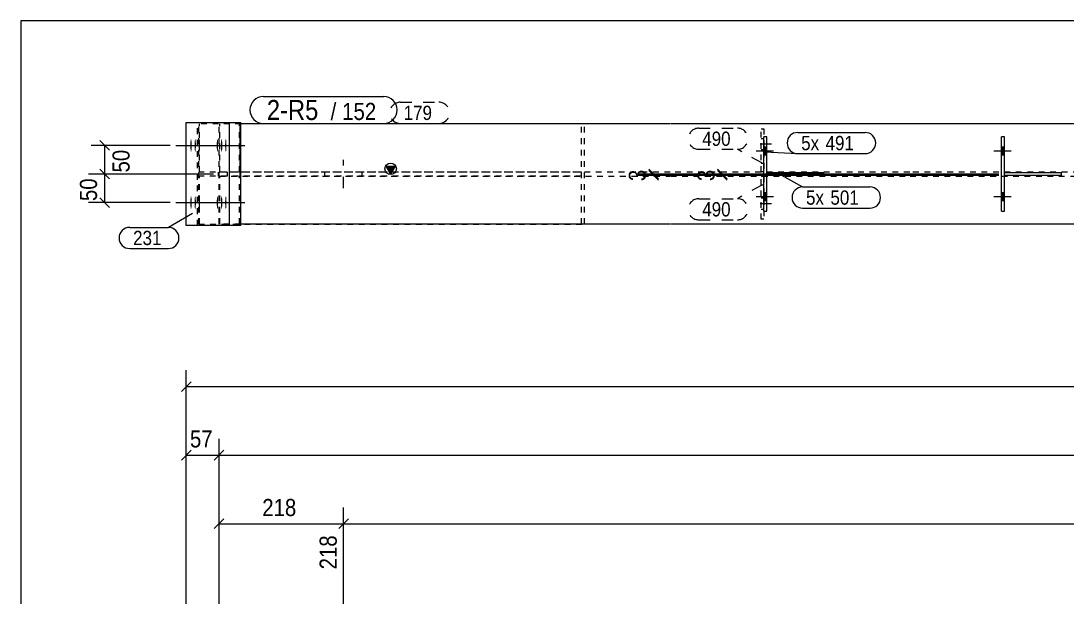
# Model space of a CAD drawing. Header units: millimetres. Extents: x 2 to 579, y 1 to 405.
# Drawn here: x 5 to 188, y 304.2 to 405 of the extents above; entities that cross this region are included whole.
import ezdxf

# ---------------------------------------------------------------- set-up
doc = ezdxf.new("R2010")
doc.units = ezdxf.units.MM
for name, pattern in [('XKITLINE00', [0]), ('XKITLINE01', [4, 1, -1, 1, -1]), ('XKITLINE02', [4, 2, -2])]:
    doc.linetypes.add(name, pattern=pattern)
for name, color, linetype, lineweight in [('Bolt', 3, 'Continuous', 0), ('Dimensions', 7, 'Continuous', 0), ('DrawingSheet', 5, 'Continuous', 0), ('Part', 2, 'Continuous', 0), ('PartMark', 7, 'Continuous', 0)]:
    doc.layers.add(name, color=color, linetype=linetype, lineweight=lineweight)
doc.styles.add('ARIAL', font='ARIAL.TTF')

# ---------------------------------------------------------------- blocks, each defined once
blk = doc.blocks.new('*A39')
at = {"layer": 'Bolt', "color": 3, "linetype": 'XKITLINE02', "lineweight": 0}
for p, q in [((61.43, 375.72), (61.43, 380.72)), ((58.18, 377.87), (58.18, 378.57)), ((64.68, 377.87), (64.68, 378.57))]:
    blk.add_line(p, q, dxfattribs=at)
blk = doc.blocks.new('*A44')
at = {"layer": 'Bolt', "color": 3, "linetype": 'XKITLINE02', "lineweight": 0}
for p, q in [((134.94, 384.4), (134.44, 384.4)), ((136.29, 383.42), (133.29, 383.42)), ((134.94, 382.44), (134.44, 382.44))]:
    blk.add_line(p, q, dxfattribs=at)
blk = doc.blocks.new('*A45')
at = {"layer": 'Bolt', "color": 3, "linetype": 'XKITLINE02', "lineweight": 0}
for p, q in [((134.94, 374), (134.44, 374)), ((136.29, 373.02), (133.29, 373.02)), ((134.94, 372.04), (134.44, 372.04))]:
    blk.add_line(p, q, dxfattribs=at)
blk = doc.blocks.new('*A47')
at = {"layer": 'Bolt'}
for points in [[(176.52, 382.92), (177.02, 382.92), (177.02, 381.52), (176.52, 381.52)], [(176.52, 382.92), (177.02, 382.92), (177.02, 381.52), (176.52, 381.52)], [(176.52, 374.92), (177.02, 374.92), (177.02, 373.52), (176.52, 373.52)], [(176.52, 374.92), (177.02, 374.92), (177.02, 373.52), (176.52, 373.52)]]:
    blk.add_hatch(color=3, dxfattribs=at).paths.add_polyline_path(points, flags=17)
at = {"layer": 'Bolt', "color": 3, "linetype": 'XKITLINE00', "lineweight": 0}
for p, q in [((177.02, 382.92), (176.52, 382.92)), ((177.02, 382.92), (176.52, 382.92)), ((178.18, 382.22), (175.18, 382.22)), ((178.18, 382.22), (175.18, 382.22)), ((177.02, 381.52), (176.52, 381.52)), ((177.02, 381.52), (176.52, 381.52)), ((178.18, 374.22), (175.18, 374.22)), ((178.18, 374.22), (175.18, 374.22)), ((177.02, 374.92), (176.52, 374.92)), ((177.02, 374.92), (176.52, 374.92)), ((177.02, 373.52), (176.52, 373.52)), ((177.02, 373.52), (176.52, 373.52))]:
    blk.add_line(p, q, dxfattribs=at)
blk = doc.blocks.new('*A50')
at = {"layer": 'Bolt'}
for points in [[(134.94, 382.92), (135.44, 382.92), (135.44, 381.52), (134.94, 381.52)], [(134.94, 382.92), (135.44, 382.92), (135.44, 381.52), (134.94, 381.52)], [(134.94, 374.92), (135.44, 374.92), (135.44, 373.52), (134.94, 373.52)], [(134.94, 374.92), (135.44, 374.92), (135.44, 373.52), (134.94, 373.52)]]:
    blk.add_hatch(color=3, dxfattribs=at).paths.add_polyline_path(points, flags=17)
at = {"layer": 'Bolt', "color": 3, "linetype": 'XKITLINE00', "lineweight": 0}
for p, q in [((135.44, 382.92), (134.94, 382.92)), ((135.44, 382.92), (134.94, 382.92)), ((136.6, 382.22), (133.6, 382.22)), ((136.6, 382.22), (133.6, 382.22)), ((135.44, 381.52), (134.94, 381.52)), ((135.44, 381.52), (134.94, 381.52)), ((136.6, 374.22), (133.6, 374.22)), ((136.6, 374.22), (133.6, 374.22)), ((135.44, 374.92), (134.94, 374.92)), ((135.44, 374.92), (134.94, 374.92)), ((135.44, 373.52), (134.94, 373.52)), ((135.44, 373.52), (134.94, 373.52))]:
    blk.add_line(p, q, dxfattribs=at)
blk = doc.blocks.new('*A51')
at = {"layer": 'Bolt'}
for points in [[(34.87, 383.16), (34.87, 383.11), (34.87, 383.06), (34.87, 383), (34.87, 382.95), (34.87, 382.9), (34.86, 382.85), (34.86, 382.8), (34.86, 382.75), (34.86, 382.7), (34.86, 382.65), (34.85, 382.61), (34.85, 382.56), (34.84, 382.52), (34.84, 382.48), (34.84, 382.44), (34.83, 382.4), (34.83, 382.37), (34.82, 382.34), (34.82, 382.3), (34.81, 382.28), (34.81, 382.25), (34.8, 382.22), (34.8, 382.2), (34.79, 382.18), (34.79, 382.17), (34.78, 382.15), (34.78, 382.14), (34.77, 382.13), (34.76, 382.12), (34.76, 382.12), (34.75, 382.12), (34.75, 382.12), (34.74, 382.12), (34.74, 382.13), (34.73, 382.14), (34.72, 382.15), (34.72, 382.17), (34.71, 382.18), (34.71, 382.2), (34.7, 382.22), (34.7, 382.25), (34.69, 382.28), (34.69, 382.3), (34.68, 382.34), (34.68, 382.37), (34.67, 382.4), (34.67, 382.44), (34.67, 382.48), (34.66, 382.52), (34.66, 382.56), (34.65, 382.61), (34.65, 382.65), (34.65, 382.7), (34.65, 382.75), (34.64, 382.8), (34.64, 382.85), (34.64, 382.9), (34.64, 382.95), (34.64, 383), (34.64, 383.06), (34.64, 383.11), (34.63, 383.16), (34.63, 383.22), (34.63, 383.27), (34.64, 383.33), (34.64, 383.38), (34.64, 383.43), (34.64, 383.49), (34.64, 383.54), (34.64, 383.59), (34.64, 383.64), (34.65, 383.69), (34.65, 383.74), (34.65, 383.78), (34.65, 383.83), (34.66, 383.87), (34.66, 383.92), (34.67, 383.96), (34.67, 384), (34.67, 384.03), (34.68, 384.07), (34.68, 384.1), (34.69, 384.13), (34.69, 384.16), (34.7, 384.19), (34.7, 384.21), (34.71, 384.24), (34.71, 384.25), (34.72, 384.27), (34.72, 384.29), (34.73, 384.3), (34.74, 384.31), (34.74, 384.31), (34.75, 384.32), (34.75, 384.32), (34.76, 384.32), (34.76, 384.31), (34.77, 384.31), (34.78, 384.3), (34.78, 384.29), (34.79, 384.27), (34.79, 384.25), (34.8, 384.24), (34.8, 384.21), (34.81, 384.19), (34.81, 384.16), (34.82, 384.13), (34.82, 384.1), (34.83, 384.07), (34.83, 384.03), (34.84, 384), (34.84, 383.96), (34.84, 383.92), (34.85, 383.87), (34.85, 383.83), (34.86, 383.78), (34.86, 383.74), (34.86, 383.69), (34.86, 383.64), (34.86, 383.59), (34.87, 383.54), (34.87, 383.49), (34.87, 383.43), (34.87, 383.38), (34.87, 383.33), (34.87, 383.27), (34.87, 383.22)], [(35.61, 383.16), (35.61, 383.11), (35.6, 383.06), (35.6, 383), (35.6, 382.95), (35.6, 382.9), (35.6, 382.85), (35.6, 382.8), (35.59, 382.75), (35.59, 382.7), (35.59, 382.65), (35.59, 382.61), (35.58, 382.56), (35.58, 382.52), (35.58, 382.48), (35.57, 382.44), (35.57, 382.4), (35.56, 382.37), (35.56, 382.34), (35.55, 382.3), (35.55, 382.28), (35.54, 382.25), (35.54, 382.22), (35.53, 382.2), (35.53, 382.18), (35.52, 382.17), (35.52, 382.15), (35.51, 382.14), (35.5, 382.13), (35.5, 382.12), (35.49, 382.12), (35.49, 382.12), (35.48, 382.12), (35.48, 382.12), (35.47, 382.13), (35.46, 382.14), (35.46, 382.15), (35.45, 382.17), (35.45, 382.18), (35.44, 382.2), (35.44, 382.22), (35.43, 382.25), (35.43, 382.28), (35.42, 382.3), (35.42, 382.34), (35.41, 382.37), (35.41, 382.4), (35.4, 382.44), (35.4, 382.48), (35.4, 382.52), (35.39, 382.56), (35.39, 382.61), (35.39, 382.65), (35.38, 382.7), (35.38, 382.75), (35.38, 382.8), (35.38, 382.85), (35.37, 382.9), (35.37, 382.95), (35.37, 383), (35.37, 383.06), (35.37, 383.11), (35.37, 383.16), (35.37, 383.22), (35.37, 383.27), (35.37, 383.33), (35.37, 383.38), (35.37, 383.43), (35.37, 383.49), (35.37, 383.54), (35.38, 383.59), (35.38, 383.64), (35.38, 383.69), (35.38, 383.74), (35.39, 383.78), (35.39, 383.83), (35.39, 383.87), (35.4, 383.92), (35.4, 383.96), (35.4, 384), (35.41, 384.03), (35.41, 384.07), (35.42, 384.1), (35.42, 384.13), (35.43, 384.16), (35.43, 384.19), (35.44, 384.21), (35.44, 384.24), (35.45, 384.25), (35.45, 384.27), (35.46, 384.29), (35.46, 384.3), (35.47, 384.31), (35.48, 384.31), (35.48, 384.32), (35.49, 384.32), (35.49, 384.32), (35.5, 384.31), (35.5, 384.31), (35.51, 384.3), (35.52, 384.29), (35.52, 384.27), (35.53, 384.25), (35.53, 384.24), (35.54, 384.21), (35.54, 384.19), (35.55, 384.16), (35.55, 384.13), (35.56, 384.1), (35.56, 384.07), (35.57, 384.03), (35.57, 384), (35.58, 383.96), (35.58, 383.92), (35.58, 383.87), (35.59, 383.83), (35.59, 383.78), (35.59, 383.74), (35.59, 383.69), (35.6, 383.64), (35.6, 383.59), (35.6, 383.54), (35.6, 383.49), (35.6, 383.43), (35.6, 383.38), (35.61, 383.33), (35.61, 383.27), (35.61, 383.22)], [(36.34, 383.16), (36.34, 383.11), (36.34, 383.06), (36.34, 383), (36.34, 382.95), (36.34, 382.9), (36.33, 382.85), (36.33, 382.8), (36.33, 382.75), (36.33, 382.7), (36.32, 382.65), (36.32, 382.61), (36.32, 382.56), (36.31, 382.52), (36.31, 382.48), (36.31, 382.44), (36.3, 382.4), (36.3, 382.37), (36.29, 382.34), (36.29, 382.3), (36.28, 382.28), (36.28, 382.25), (36.27, 382.22), (36.27, 382.2), (36.26, 382.18), (36.26, 382.17), (36.25, 382.15), (36.24, 382.14), (36.24, 382.13), (36.23, 382.12), (36.23, 382.12), (36.22, 382.12), (36.22, 382.12), (36.21, 382.12), (36.2, 382.13), (36.2, 382.14), (36.19, 382.15), (36.19, 382.17), (36.18, 382.18), (36.18, 382.2), (36.17, 382.22), (36.17, 382.25), (36.16, 382.28), (36.16, 382.3), (36.15, 382.34), (36.15, 382.37), (36.14, 382.4), (36.14, 382.44), (36.13, 382.48), (36.13, 382.52), (36.13, 382.56), (36.12, 382.61), (36.12, 382.65), (36.12, 382.7), (36.11, 382.75), (36.11, 382.8), (36.11, 382.85), (36.11, 382.9), (36.11, 382.95), (36.11, 383), (36.1, 383.06), (36.1, 383.11), (36.1, 383.16), (36.1, 383.22), (36.1, 383.27), (36.1, 383.33), (36.1, 383.38), (36.11, 383.43), (36.11, 383.49), (36.11, 383.54), (36.11, 383.59), (36.11, 383.64), (36.11, 383.69), (36.12, 383.74), (36.12, 383.78), (36.12, 383.83), (36.13, 383.87), (36.13, 383.92), (36.13, 383.96), (36.14, 384), (36.14, 384.03), (36.15, 384.07), (36.15, 384.1), (36.16, 384.13), (36.16, 384.16), (36.17, 384.19), (36.17, 384.21), (36.18, 384.24), (36.18, 384.25), (36.19, 384.27), (36.19, 384.29), (36.2, 384.3), (36.2, 384.31), (36.21, 384.31), (36.22, 384.32), (36.22, 384.32), (36.23, 384.32), (36.23, 384.31), (36.24, 384.31), (36.24, 384.3), (36.25, 384.29), (36.26, 384.27), (36.26, 384.25), (36.27, 384.24), (36.27, 384.21), (36.28, 384.19), (36.28, 384.16), (36.29, 384.13), (36.29, 384.1), (36.3, 384.07), (36.3, 384.03), (36.31, 384), (36.31, 383.96), (36.31, 383.92), (36.32, 383.87), (36.32, 383.83), (36.32, 383.78), (36.33, 383.74), (36.33, 383.69), (36.33, 383.64), (36.33, 383.59), (36.34, 383.54), (36.34, 383.49), (36.34, 383.43), (36.34, 383.38), (36.34, 383.33), (36.34, 383.27), (36.34, 383.22)], [(39.49, 383.16), (39.49, 383.11), (39.49, 383.06), (39.48, 383), (39.48, 382.95), (39.48, 382.9), (39.48, 382.85), (39.48, 382.8), (39.48, 382.75), (39.47, 382.7), (39.47, 382.65), (39.47, 382.61), (39.46, 382.56), (39.46, 382.52), (39.46, 382.48), (39.45, 382.44), (39.45, 382.4), (39.44, 382.37), (39.44, 382.34), (39.43, 382.3), (39.43, 382.28), (39.42, 382.25), (39.42, 382.22), (39.41, 382.2), (39.41, 382.18), (39.4, 382.17), (39.4, 382.15), (39.39, 382.14), (39.39, 382.13), (39.38, 382.12), (39.37, 382.12), (39.37, 382.12), (39.36, 382.12), (39.36, 382.12), (39.35, 382.13), (39.35, 382.14), (39.34, 382.15), (39.33, 382.17), (39.33, 382.18), (39.32, 382.2), (39.32, 382.22), (39.31, 382.25), (39.31, 382.28), (39.3, 382.3), (39.3, 382.34), (39.29, 382.37), (39.29, 382.4), (39.28, 382.44), (39.28, 382.48), (39.28, 382.52), (39.27, 382.56), (39.27, 382.61), (39.27, 382.65), (39.26, 382.7), (39.26, 382.75), (39.26, 382.8), (39.26, 382.85), (39.25, 382.9), (39.25, 382.95), (39.25, 383), (39.25, 383.06), (39.25, 383.11), (39.25, 383.16), (39.25, 383.22), (39.25, 383.27), (39.25, 383.33), (39.25, 383.38), (39.25, 383.43), (39.25, 383.49), (39.25, 383.54), (39.26, 383.59), (39.26, 383.64), (39.26, 383.69), (39.26, 383.74), (39.27, 383.78), (39.27, 383.83), (39.27, 383.87), (39.28, 383.92), (39.28, 383.96), (39.28, 384), (39.29, 384.03), (39.29, 384.07), (39.3, 384.1), (39.3, 384.13), (39.31, 384.16), (39.31, 384.19), (39.32, 384.21), (39.32, 384.24), (39.33, 384.25), (39.33, 384.27), (39.34, 384.29), (39.35, 384.3), (39.35, 384.31), (39.36, 384.31), (39.36, 384.32), (39.37, 384.32), (39.37, 384.32), (39.38, 384.31), (39.39, 384.31), (39.39, 384.3), (39.4, 384.29), (39.4, 384.27), (39.41, 384.25), (39.41, 384.24), (39.42, 384.21), (39.42, 384.19), (39.43, 384.16), (39.43, 384.13), (39.44, 384.1), (39.44, 384.07), (39.45, 384.03), (39.45, 384), (39.46, 383.96), (39.46, 383.92), (39.46, 383.87), (39.47, 383.83), (39.47, 383.78), (39.47, 383.74), (39.48, 383.69), (39.48, 383.64), (39.48, 383.59), (39.48, 383.54), (39.48, 383.49), (39.48, 383.43), (39.49, 383.38), (39.49, 383.33), (39.49, 383.27), (39.49, 383.22)], [(40.22, 383.16), (40.22, 383.11), (40.22, 383.06), (40.22, 383), (40.22, 382.95), (40.22, 382.9), (40.21, 382.85), (40.21, 382.8), (40.21, 382.75), (40.21, 382.7), (40.2, 382.65), (40.2, 382.61), (40.2, 382.56), (40.19, 382.52), (40.19, 382.48), (40.19, 382.44), (40.18, 382.4), (40.18, 382.37), (40.17, 382.34), (40.17, 382.3), (40.16, 382.28), (40.16, 382.25), (40.15, 382.22), (40.15, 382.2), (40.14, 382.18), (40.14, 382.17), (40.13, 382.15), (40.13, 382.14), (40.12, 382.13), (40.11, 382.12), (40.11, 382.12), (40.1, 382.12), (40.1, 382.12), (40.09, 382.12), (40.09, 382.13), (40.08, 382.14), (40.07, 382.15), (40.07, 382.17), (40.06, 382.18), (40.06, 382.2), (40.05, 382.22), (40.05, 382.25), (40.04, 382.28), (40.04, 382.3), (40.03, 382.34), (40.03, 382.37), (40.02, 382.4), (40.02, 382.44), (40.01, 382.48), (40.01, 382.52), (40.01, 382.56), (40, 382.61), (40, 382.65), (40, 382.7), (40, 382.75), (39.99, 382.8), (39.99, 382.85), (39.99, 382.9), (39.99, 382.95), (39.99, 383), (39.99, 383.06), (39.98, 383.11), (39.98, 383.16), (39.98, 383.22), (39.98, 383.27), (39.98, 383.33), (39.99, 383.38), (39.99, 383.43), (39.99, 383.49), (39.99, 383.54), (39.99, 383.59), (39.99, 383.64), (40, 383.69), (40, 383.74), (40, 383.78), (40, 383.83), (40.01, 383.87), (40.01, 383.92), (40.01, 383.96), (40.02, 384), (40.02, 384.03), (40.03, 384.07), (40.03, 384.1), (40.04, 384.13), (40.04, 384.16), (40.05, 384.19), (40.05, 384.21), (40.06, 384.24), (40.06, 384.25), (40.07, 384.27), (40.07, 384.29), (40.08, 384.3), (40.09, 384.31), (40.09, 384.31), (40.1, 384.32), (40.1, 384.32), (40.11, 384.32), (40.11, 384.31), (40.12, 384.31), (40.13, 384.3), (40.13, 384.29), (40.14, 384.27), (40.14, 384.25), (40.15, 384.24), (40.15, 384.21), (40.16, 384.19), (40.16, 384.16), (40.17, 384.13), (40.17, 384.1), (40.18, 384.07), (40.18, 384.03), (40.19, 384), (40.19, 383.96), (40.19, 383.92), (40.2, 383.87), (40.2, 383.83), (40.2, 383.78), (40.21, 383.74), (40.21, 383.69), (40.21, 383.64), (40.21, 383.59), (40.22, 383.54), (40.22, 383.49), (40.22, 383.43), (40.22, 383.38), (40.22, 383.33), (40.22, 383.27), (40.22, 383.22)], [(40.96, 383.16), (40.96, 383.11), (40.95, 383.06), (40.95, 383), (40.95, 382.95), (40.95, 382.9), (40.95, 382.85), (40.95, 382.8), (40.94, 382.75), (40.94, 382.7), (40.94, 382.65), (40.94, 382.61), (40.93, 382.56), (40.93, 382.52), (40.93, 382.48), (40.92, 382.44), (40.92, 382.4), (40.91, 382.37), (40.91, 382.34), (40.9, 382.3), (40.9, 382.28), (40.89, 382.25), (40.89, 382.22), (40.88, 382.2), (40.88, 382.18), (40.87, 382.17), (40.87, 382.15), (40.86, 382.14), (40.85, 382.13), (40.85, 382.12), (40.84, 382.12), (40.84, 382.12), (40.83, 382.12), (40.83, 382.12), (40.82, 382.13), (40.81, 382.14), (40.81, 382.15), (40.8, 382.17), (40.8, 382.18), (40.79, 382.2), (40.79, 382.22), (40.78, 382.25), (40.78, 382.28), (40.77, 382.3), (40.77, 382.34), (40.76, 382.37), (40.76, 382.4), (40.75, 382.44), (40.75, 382.48), (40.75, 382.52), (40.74, 382.56), (40.74, 382.61), (40.74, 382.65), (40.73, 382.7), (40.73, 382.75), (40.73, 382.8), (40.73, 382.85), (40.72, 382.9), (40.72, 382.95), (40.72, 383), (40.72, 383.06), (40.72, 383.11), (40.72, 383.16), (40.72, 383.22), (40.72, 383.27), (40.72, 383.33), (40.72, 383.38), (40.72, 383.43), (40.72, 383.49), (40.72, 383.54), (40.73, 383.59), (40.73, 383.64), (40.73, 383.69), (40.73, 383.74), (40.74, 383.78), (40.74, 383.83), (40.74, 383.87), (40.75, 383.92), (40.75, 383.96), (40.75, 384), (40.76, 384.03), (40.76, 384.07), (40.77, 384.1), (40.77, 384.13), (40.78, 384.16), (40.78, 384.19), (40.79, 384.21), (40.79, 384.24), (40.8, 384.25), (40.8, 384.27), (40.81, 384.29), (40.81, 384.3), (40.82, 384.31), (40.83, 384.31), (40.83, 384.32), (40.84, 384.32), (40.84, 384.32), (40.85, 384.31), (40.85, 384.31), (40.86, 384.3), (40.87, 384.29), (40.87, 384.27), (40.88, 384.25), (40.88, 384.24), (40.89, 384.21), (40.89, 384.19), (40.9, 384.16), (40.9, 384.13), (40.91, 384.1), (40.91, 384.07), (40.92, 384.03), (40.92, 384), (40.93, 383.96), (40.93, 383.92), (40.93, 383.87), (40.94, 383.83), (40.94, 383.78), (40.94, 383.74), (40.94, 383.69), (40.95, 383.64), (40.95, 383.59), (40.95, 383.54), (40.95, 383.49), (40.95, 383.43), (40.95, 383.38), (40.96, 383.33), (40.96, 383.27), (40.96, 383.22)], [(34.87, 373.16), (34.87, 373.11), (34.87, 373.06), (34.87, 373), (34.87, 372.95), (34.87, 372.9), (34.86, 372.85), (34.86, 372.8), (34.86, 372.75), (34.86, 372.7), (34.86, 372.65), (34.85, 372.61), (34.85, 372.56), (34.84, 372.52), (34.84, 372.48), (34.84, 372.44), (34.83, 372.4), (34.83, 372.37), (34.82, 372.34), (34.82, 372.3), (34.81, 372.28), (34.81, 372.25), (34.8, 372.22), (34.8, 372.2), (34.79, 372.18), (34.79, 372.17), (34.78, 372.15), (34.78, 372.14), (34.77, 372.13), (34.76, 372.12), (34.76, 372.12), (34.75, 372.12), (34.75, 372.12), (34.74, 372.12), (34.74, 372.13), (34.73, 372.14), (34.72, 372.15), (34.72, 372.17), (34.71, 372.18), (34.71, 372.2), (34.7, 372.22), (34.7, 372.25), (34.69, 372.28), (34.69, 372.3), (34.68, 372.34), (34.68, 372.37), (34.67, 372.4), (34.67, 372.44), (34.67, 372.48), (34.66, 372.52), (34.66, 372.56), (34.65, 372.61), (34.65, 372.65), (34.65, 372.7), (34.65, 372.75), (34.64, 372.8), (34.64, 372.85), (34.64, 372.9), (34.64, 372.95), (34.64, 373), (34.64, 373.06), (34.64, 373.11), (34.63, 373.16), (34.63, 373.22), (34.63, 373.27), (34.64, 373.33), (34.64, 373.38), (34.64, 373.43), (34.64, 373.49), (34.64, 373.54), (34.64, 373.59), (34.64, 373.64), (34.65, 373.69), (34.65, 373.74), (34.65, 373.78), (34.65, 373.83), (34.66, 373.87), (34.66, 373.92), (34.67, 373.96), (34.67, 374), (34.67, 374.03), (34.68, 374.07), (34.68, 374.1), (34.69, 374.13), (34.69, 374.16), (34.7, 374.19), (34.7, 374.21), (34.71, 374.24), (34.71, 374.25), (34.72, 374.27), (34.72, 374.29), (34.73, 374.3), (34.74, 374.31), (34.74, 374.31), (34.75, 374.32), (34.75, 374.32), (34.76, 374.32), (34.76, 374.31), (34.77, 374.31), (34.78, 374.3), (34.78, 374.29), (34.79, 374.27), (34.79, 374.25), (34.8, 374.24), (34.8, 374.21), (34.81, 374.19), (34.81, 374.16), (34.82, 374.13), (34.82, 374.1), (34.83, 374.07), (34.83, 374.03), (34.84, 374), (34.84, 373.96), (34.84, 373.92), (34.85, 373.87), (34.85, 373.83), (34.86, 373.78), (34.86, 373.74), (34.86, 373.69), (34.86, 373.64), (34.86, 373.59), (34.87, 373.54), (34.87, 373.49), (34.87, 373.43), (34.87, 373.38), (34.87, 373.33), (34.87, 373.27), (34.87, 373.22)], [(35.61, 373.16), (35.61, 373.11), (35.6, 373.06), (35.6, 373), (35.6, 372.95), (35.6, 372.9), (35.6, 372.85), (35.6, 372.8), (35.59, 372.75), (35.59, 372.7), (35.59, 372.65), (35.59, 372.61), (35.58, 372.56), (35.58, 372.52), (35.58, 372.48), (35.57, 372.44), (35.57, 372.4), (35.56, 372.37), (35.56, 372.34), (35.55, 372.3), (35.55, 372.28), (35.54, 372.25), (35.54, 372.22), (35.53, 372.2), (35.53, 372.18), (35.52, 372.17), (35.52, 372.15), (35.51, 372.14), (35.5, 372.13), (35.5, 372.12), (35.49, 372.12), (35.49, 372.12), (35.48, 372.12), (35.48, 372.12), (35.47, 372.13), (35.46, 372.14), (35.46, 372.15), (35.45, 372.17), (35.45, 372.18), (35.44, 372.2), (35.44, 372.22), (35.43, 372.25), (35.43, 372.28), (35.42, 372.3), (35.42, 372.34), (35.41, 372.37), (35.41, 372.4), (35.4, 372.44), (35.4, 372.48), (35.4, 372.52), (35.39, 372.56), (35.39, 372.61), (35.39, 372.65), (35.38, 372.7), (35.38, 372.75), (35.38, 372.8), (35.38, 372.85), (35.37, 372.9), (35.37, 372.95), (35.37, 373), (35.37, 373.06), (35.37, 373.11), (35.37, 373.16), (35.37, 373.22), (35.37, 373.27), (35.37, 373.33), (35.37, 373.38), (35.37, 373.43), (35.37, 373.49), (35.37, 373.54), (35.38, 373.59), (35.38, 373.64), (35.38, 373.69), (35.38, 373.74), (35.39, 373.78), (35.39, 373.83), (35.39, 373.87), (35.4, 373.92), (35.4, 373.96), (35.4, 374), (35.41, 374.03), (35.41, 374.07), (35.42, 374.1), (35.42, 374.13), (35.43, 374.16), (35.43, 374.19), (35.44, 374.21), (35.44, 374.24), (35.45, 374.25), (35.45, 374.27), (35.46, 374.29), (35.46, 374.3), (35.47, 374.31), (35.48, 374.31), (35.48, 374.32), (35.49, 374.32), (35.49, 374.32), (35.5, 374.31), (35.5, 374.31), (35.51, 374.3), (35.52, 374.29), (35.52, 374.27), (35.53, 374.25), (35.53, 374.24), (35.54, 374.21), (35.54, 374.19), (35.55, 374.16), (35.55, 374.13), (35.56, 374.1), (35.56, 374.07), (35.57, 374.03), (35.57, 374), (35.58, 373.96), (35.58, 373.92), (35.58, 373.87), (35.59, 373.83), (35.59, 373.78), (35.59, 373.74), (35.59, 373.69), (35.6, 373.64), (35.6, 373.59), (35.6, 373.54), (35.6, 373.49), (35.6, 373.43), (35.6, 373.38), (35.61, 373.33), (35.61, 373.27), (35.61, 373.22)], [(36.34, 373.16), (36.34, 373.11), (36.34, 373.06), (36.34, 373), (36.34, 372.95), (36.34, 372.9), (36.33, 372.85), (36.33, 372.8), (36.33, 372.75), (36.33, 372.7), (36.32, 372.65), (36.32, 372.61), (36.32, 372.56), (36.31, 372.52), (36.31, 372.48), (36.31, 372.44), (36.3, 372.4), (36.3, 372.37), (36.29, 372.34), (36.29, 372.3), (36.28, 372.28), (36.28, 372.25), (36.27, 372.22), (36.27, 372.2), (36.26, 372.18), (36.26, 372.17), (36.25, 372.15), (36.24, 372.14), (36.24, 372.13), (36.23, 372.12), (36.23, 372.12), (36.22, 372.12), (36.22, 372.12), (36.21, 372.12), (36.2, 372.13), (36.2, 372.14), (36.19, 372.15), (36.19, 372.17), (36.18, 372.18), (36.18, 372.2), (36.17, 372.22), (36.17, 372.25), (36.16, 372.28), (36.16, 372.3), (36.15, 372.34), (36.15, 372.37), (36.14, 372.4), (36.14, 372.44), (36.13, 372.48), (36.13, 372.52), (36.13, 372.56), (36.12, 372.61), (36.12, 372.65), (36.12, 372.7), (36.11, 372.75), (36.11, 372.8), (36.11, 372.85), (36.11, 372.9), (36.11, 372.95), (36.11, 373), (36.1, 373.06), (36.1, 373.11), (36.1, 373.16), (36.1, 373.22), (36.1, 373.27), (36.1, 373.33), (36.1, 373.38), (36.11, 373.43), (36.11, 373.49), (36.11, 373.54), (36.11, 373.59), (36.11, 373.64), (36.11, 373.69), (36.12, 373.74), (36.12, 373.78), (36.12, 373.83), (36.13, 373.87), (36.13, 373.92), (36.13, 373.96), (36.14, 374), (36.14, 374.03), (36.15, 374.07), (36.15, 374.1), (36.16, 374.13), (36.16, 374.16), (36.17, 374.19), (36.17, 374.21), (36.18, 374.24), (36.18, 374.25), (36.19, 374.27), (36.19, 374.29), (36.2, 374.3), (36.2, 374.31), (36.21, 374.31), (36.22, 374.32), (36.22, 374.32), (36.23, 374.32), (36.23, 374.31), (36.24, 374.31), (36.24, 374.3), (36.25, 374.29), (36.26, 374.27), (36.26, 374.25), (36.27, 374.24), (36.27, 374.21), (36.28, 374.19), (36.28, 374.16), (36.29, 374.13), (36.29, 374.1), (36.3, 374.07), (36.3, 374.03), (36.31, 374), (36.31, 373.96), (36.31, 373.92), (36.32, 373.87), (36.32, 373.83), (36.32, 373.78), (36.33, 373.74), (36.33, 373.69), (36.33, 373.64), (36.33, 373.59), (36.34, 373.54), (36.34, 373.49), (36.34, 373.43), (36.34, 373.38), (36.34, 373.33), (36.34, 373.27), (36.34, 373.22)], [(39.49, 373.16), (39.49, 373.11), (39.49, 373.06), (39.48, 373), (39.48, 372.95), (39.48, 372.9), (39.48, 372.85), (39.48, 372.8), (39.48, 372.75), (39.47, 372.7), (39.47, 372.65), (39.47, 372.61), (39.46, 372.56), (39.46, 372.52), (39.46, 372.48), (39.45, 372.44), (39.45, 372.4), (39.44, 372.37), (39.44, 372.34), (39.43, 372.3), (39.43, 372.28), (39.42, 372.25), (39.42, 372.22), (39.41, 372.2), (39.41, 372.18), (39.4, 372.17), (39.4, 372.15), (39.39, 372.14), (39.39, 372.13), (39.38, 372.12), (39.37, 372.12), (39.37, 372.12), (39.36, 372.12), (39.36, 372.12), (39.35, 372.13), (39.35, 372.14), (39.34, 372.15), (39.33, 372.17), (39.33, 372.18), (39.32, 372.2), (39.32, 372.22), (39.31, 372.25), (39.31, 372.28), (39.3, 372.3), (39.3, 372.34), (39.29, 372.37), (39.29, 372.4), (39.28, 372.44), (39.28, 372.48), (39.28, 372.52), (39.27, 372.56), (39.27, 372.61), (39.27, 372.65), (39.26, 372.7), (39.26, 372.75), (39.26, 372.8), (39.26, 372.85), (39.25, 372.9), (39.25, 372.95), (39.25, 373), (39.25, 373.06), (39.25, 373.11), (39.25, 373.16), (39.25, 373.22), (39.25, 373.27), (39.25, 373.33), (39.25, 373.38), (39.25, 373.43), (39.25, 373.49), (39.25, 373.54), (39.26, 373.59), (39.26, 373.64), (39.26, 373.69), (39.26, 373.74), (39.27, 373.78), (39.27, 373.83), (39.27, 373.87), (39.28, 373.92), (39.28, 373.96), (39.28, 374), (39.29, 374.03), (39.29, 374.07), (39.3, 374.1), (39.3, 374.13), (39.31, 374.16), (39.31, 374.19), (39.32, 374.21), (39.32, 374.24), (39.33, 374.25), (39.33, 374.27), (39.34, 374.29), (39.35, 374.3), (39.35, 374.31), (39.36, 374.31), (39.36, 374.32), (39.37, 374.32), (39.37, 374.32), (39.38, 374.31), (39.39, 374.31), (39.39, 374.3), (39.4, 374.29), (39.4, 374.27), (39.41, 374.25), (39.41, 374.24), (39.42, 374.21), (39.42, 374.19), (39.43, 374.16), (39.43, 374.13), (39.44, 374.1), (39.44, 374.07), (39.45, 374.03), (39.45, 374), (39.46, 373.96), (39.46, 373.92), (39.46, 373.87), (39.47, 373.83), (39.47, 373.78), (39.47, 373.74), (39.48, 373.69), (39.48, 373.64), (39.48, 373.59), (39.48, 373.54), (39.48, 373.49), (39.48, 373.43), (39.49, 373.38), (39.49, 373.33), (39.49, 373.27), (39.49, 373.22)], [(40.22, 373.16), (40.22, 373.11), (40.22, 373.06), (40.22, 373), (40.22, 372.95), (40.22, 372.9), (40.21, 372.85), (40.21, 372.8), (40.21, 372.75), (40.21, 372.7), (40.2, 372.65), (40.2, 372.61), (40.2, 372.56), (40.19, 372.52), (40.19, 372.48), (40.19, 372.44), (40.18, 372.4), (40.18, 372.37), (40.17, 372.34), (40.17, 372.3), (40.16, 372.28), (40.16, 372.25), (40.15, 372.22), (40.15, 372.2), (40.14, 372.18), (40.14, 372.17), (40.13, 372.15), (40.13, 372.14), (40.12, 372.13), (40.11, 372.12), (40.11, 372.12), (40.1, 372.12), (40.1, 372.12), (40.09, 372.12), (40.09, 372.13), (40.08, 372.14), (40.07, 372.15), (40.07, 372.17), (40.06, 372.18), (40.06, 372.2), (40.05, 372.22), (40.05, 372.25), (40.04, 372.28), (40.04, 372.3), (40.03, 372.34), (40.03, 372.37), (40.02, 372.4), (40.02, 372.44), (40.01, 372.48), (40.01, 372.52), (40.01, 372.56), (40, 372.61), (40, 372.65), (40, 372.7), (40, 372.75), (39.99, 372.8), (39.99, 372.85), (39.99, 372.9), (39.99, 372.95), (39.99, 373), (39.99, 373.06), (39.98, 373.11), (39.98, 373.16), (39.98, 373.22), (39.98, 373.27), (39.98, 373.33), (39.99, 373.38), (39.99, 373.43), (39.99, 373.49), (39.99, 373.54), (39.99, 373.59), (39.99, 373.64), (40, 373.69), (40, 373.74), (40, 373.78), (40, 373.83), (40.01, 373.87), (40.01, 373.92), (40.01, 373.96), (40.02, 374), (40.02, 374.03), (40.03, 374.07), (40.03, 374.1), (40.04, 374.13), (40.04, 374.16), (40.05, 374.19), (40.05, 374.21), (40.06, 374.24), (40.06, 374.25), (40.07, 374.27), (40.07, 374.29), (40.08, 374.3), (40.09, 374.31), (40.09, 374.31), (40.1, 374.32), (40.1, 374.32), (40.11, 374.32), (40.11, 374.31), (40.12, 374.31), (40.13, 374.3), (40.13, 374.29), (40.14, 374.27), (40.14, 374.25), (40.15, 374.24), (40.15, 374.21), (40.16, 374.19), (40.16, 374.16), (40.17, 374.13), (40.17, 374.1), (40.18, 374.07), (40.18, 374.03), (40.19, 374), (40.19, 373.96), (40.19, 373.92), (40.2, 373.87), (40.2, 373.83), (40.2, 373.78), (40.21, 373.74), (40.21, 373.69), (40.21, 373.64), (40.21, 373.59), (40.22, 373.54), (40.22, 373.49), (40.22, 373.43), (40.22, 373.38), (40.22, 373.33), (40.22, 373.27), (40.22, 373.22)], [(40.96, 373.16), (40.96, 373.11), (40.95, 373.06), (40.95, 373), (40.95, 372.95), (40.95, 372.9), (40.95, 372.85), (40.95, 372.8), (40.94, 372.75), (40.94, 372.7), (40.94, 372.65), (40.94, 372.61), (40.93, 372.56), (40.93, 372.52), (40.93, 372.48), (40.92, 372.44), (40.92, 372.4), (40.91, 372.37), (40.91, 372.34), (40.9, 372.3), (40.9, 372.28), (40.89, 372.25), (40.89, 372.22), (40.88, 372.2), (40.88, 372.18), (40.87, 372.17), (40.87, 372.15), (40.86, 372.14), (40.85, 372.13), (40.85, 372.12), (40.84, 372.12), (40.84, 372.12), (40.83, 372.12), (40.83, 372.12), (40.82, 372.13), (40.81, 372.14), (40.81, 372.15), (40.8, 372.17), (40.8, 372.18), (40.79, 372.2), (40.79, 372.22), (40.78, 372.25), (40.78, 372.28), (40.77, 372.3), (40.77, 372.34), (40.76, 372.37), (40.76, 372.4), (40.75, 372.44), (40.75, 372.48), (40.75, 372.52), (40.74, 372.56), (40.74, 372.61), (40.74, 372.65), (40.73, 372.7), (40.73, 372.75), (40.73, 372.8), (40.73, 372.85), (40.72, 372.9), (40.72, 372.95), (40.72, 373), (40.72, 373.06), (40.72, 373.11), (40.72, 373.16), (40.72, 373.22), (40.72, 373.27), (40.72, 373.33), (40.72, 373.38), (40.72, 373.43), (40.72, 373.49), (40.72, 373.54), (40.73, 373.59), (40.73, 373.64), (40.73, 373.69), (40.73, 373.74), (40.74, 373.78), (40.74, 373.83), (40.74, 373.87), (40.75, 373.92), (40.75, 373.96), (40.75, 374), (40.76, 374.03), (40.76, 374.07), (40.77, 374.1), (40.77, 374.13), (40.78, 374.16), (40.78, 374.19), (40.79, 374.21), (40.79, 374.24), (40.8, 374.25), (40.8, 374.27), (40.81, 374.29), (40.81, 374.3), (40.82, 374.31), (40.83, 374.31), (40.83, 374.32), (40.84, 374.32), (40.84, 374.32), (40.85, 374.31), (40.85, 374.31), (40.86, 374.3), (40.87, 374.29), (40.87, 374.27), (40.88, 374.25), (40.88, 374.24), (40.89, 374.21), (40.89, 374.19), (40.9, 374.16), (40.9, 374.13), (40.91, 374.1), (40.91, 374.07), (40.92, 374.03), (40.92, 374), (40.93, 373.96), (40.93, 373.92), (40.93, 373.87), (40.94, 373.83), (40.94, 373.78), (40.94, 373.74), (40.94, 373.69), (40.95, 373.64), (40.95, 373.59), (40.95, 373.54), (40.95, 373.49), (40.95, 373.43), (40.95, 373.38), (40.96, 373.33), (40.96, 373.27), (40.96, 373.22)]]:
    blk.add_hatch(color=3, dxfattribs=at).paths.add_polyline_path(points, flags=17)
at = {"layer": 'Bolt', "color": 3, "linetype": 'XKITLINE00', "lineweight": 0}
for p, q in [((32.12, 383.22), (38.08, 383.22)), ((32.85, 383.22), (38.82, 383.22)), ((33.59, 383.22), (39.55, 383.22)), ((36.73, 383.22), (42.7, 383.22)), ((37.47, 383.22), (43.43, 383.22)), ((38.2, 383.22), (44.17, 383.22)), ((32.12, 373.22), (38.08, 373.22)), ((32.85, 373.22), (38.82, 373.22)), ((33.59, 373.22), (39.55, 373.22)), ((36.73, 373.22), (42.7, 373.22)), ((37.47, 373.22), (43.43, 373.22)), ((38.2, 373.22), (44.17, 373.22))]:
    blk.add_line(p, q, dxfattribs=at)
blk = doc.blocks.new('*A53')
at = {"layer": 'Part'}
blk.add_hatch(color=2, dxfattribs=at).paths.add_polyline_path([(68.86, 379.62), (70.46, 379.62), (69.66, 378.22)], flags=17)
at = {"layer": 'Part', "color": 7, "linetype": 'XKITLINE01', "lineweight": 0}
for p, q in [((39.66, 369.47), (39.66, 386.97)), ((43.46, 386.97), (39.66, 386.97)), ((39.77, 378.57), (39.77, 386.97)), ((43.23, 378.57), (43.23, 386.97)), ((43.35, 369.47), (43.35, 386.97)), ((118.54, 378.57), (39.77, 378.57)), ((39.77, 369.47), (39.77, 377.87)), ((39.77, 377.87), (118.54, 377.87)), ((43.23, 369.47), (43.23, 377.87)), ((160.44, 378.57), (118.64, 378.57)), ((118.64, 377.87), (160.44, 377.87)), ((202.02, 378.57), (160.54, 378.57)), ((160.54, 377.87), (202.02, 377.87)), ((43.46, 369.47), (39.66, 369.47))]:
    blk.add_line(p, q, dxfattribs=at)
at = {"layer": 'Part', "color": 2, "linetype": 'XKITLINE00', "lineweight": 0}
for p, q in [((118.54, 386.97), (43.46, 386.97)), ((160.44, 386.97), (118.64, 386.97)), ((202.02, 386.97), (160.54, 386.97)), ((69.66, 378.22), (68.86, 379.62)), ((68.86, 379.62), (70.46, 379.62)), ((70.46, 379.62), (69.66, 378.22)), ((118.54, 369.47), (43.46, 369.47)), ((160.44, 369.47), (118.64, 369.47)), ((202.02, 369.47), (160.54, 369.47))]:
    blk.add_line(p, q, dxfattribs=at)
blk.add_circle((69.66, 379.12), 1, dxfattribs=at)
blk = doc.blocks.new('*A59')
at = {"layer": 'Part', "color": 7, "linetype": 'XKITLINE01', "lineweight": 0}
for p, q in [((134.44, 378.62), (134.44, 386.12)), ((134.44, 386.12), (134.94, 386.12)), ((134.94, 386.12), (134.94, 378.62)), ((134.44, 380.12), (134.94, 380.12)), ((134.94, 378.62), (134.44, 378.62))]:
    blk.add_line(p, q, dxfattribs=at)
blk = doc.blocks.new('*A60')
at = {"layer": 'Part', "color": 7, "linetype": 'XKITLINE01', "lineweight": 0}
for p, q in [((134.44, 370.32), (134.44, 377.82)), ((134.44, 377.82), (134.94, 377.82)), ((134.94, 377.82), (134.94, 370.32)), ((134.44, 376.32), (134.94, 376.32)), ((134.94, 370.32), (134.44, 370.32))]:
    blk.add_line(p, q, dxfattribs=at)
blk = doc.blocks.new('*A62')
at = {"layer": 'Part', "color": 2, "linetype": 'XKITLINE00', "lineweight": 0}
for p, q in [((177.02, 378.47), (187.02, 378.47)), ((187.02, 377.97), (177.02, 377.97)), ((187.02, 377.97), (187.02, 378.47))]:
    blk.add_line(p, q, dxfattribs=at)
at = {"layer": 'Part', "color": 7, "linetype": 'XKITLINE01', "lineweight": 0}
blk.add_line((177.02, 377.97), (177.02, 378.47), dxfattribs=at)
blk.add_line((177.02, 377.97), (177.02, 378.47), dxfattribs=at)
blk = doc.blocks.new('*A63')
at = {"layer": 'Part', "color": 2, "linetype": 'XKITLINE00', "lineweight": 0}
for p, q in [((177.02, 384.72), (176.52, 384.72)), ((176.52, 371.72), (176.52, 384.72)), ((177.02, 371.72), (177.02, 384.72)), ((176.52, 371.72), (177.02, 371.72))]:
    blk.add_line(p, q, dxfattribs=at)
blk = doc.blocks.new('*A68')
at = {"layer": 'Part', "color": 2, "linetype": 'XKITLINE00', "lineweight": 0}
for p, q in [((135.44, 378.47), (145.44, 378.47)), ((145.44, 377.97), (135.44, 377.97)), ((145.44, 377.97), (145.44, 378.47))]:
    blk.add_line(p, q, dxfattribs=at)
at = {"layer": 'Part', "color": 7, "linetype": 'XKITLINE01', "lineweight": 0}
blk.add_line((135.44, 377.97), (135.44, 378.47), dxfattribs=at)
blk.add_line((135.44, 377.97), (135.44, 378.47), dxfattribs=at)
blk = doc.blocks.new('*A69')
at = {"layer": 'Part', "color": 2, "linetype": 'XKITLINE00', "lineweight": 0}
for p, q in [((135.44, 384.72), (134.94, 384.72)), ((134.94, 371.72), (134.94, 384.72)), ((135.44, 371.72), (135.44, 384.72)), ((134.94, 371.72), (135.44, 371.72))]:
    blk.add_line(p, q, dxfattribs=at)
blk = doc.blocks.new('*A70')
at = {"layer": 'Part', "color": 2, "linetype": 'XKITLINE00', "lineweight": 0}
for p, q in [((33.91, 387.22), (43.46, 387.22)), ((33.91, 369.22), (33.91, 387.22)), ((41.47, 369.22), (41.47, 387.22)), ((43.46, 369.22), (43.46, 387.22)), ((43.46, 369.22), (33.91, 369.22))]:
    blk.add_line(p, q, dxfattribs=at)
at = {"layer": 'Part', "color": 7, "linetype": 'XKITLINE01', "lineweight": 0}
blk.add_line((35.9, 369.22), (35.9, 387.22), dxfattribs=at)
blk = doc.blocks.new('*A71')
at = {"layer": 'Part', "color": 7, "linetype": 'XKITLINE01', "lineweight": 0}
for p, q in [((103.54, 386.97), (36.09, 386.97)), ((36.09, 369.47), (36.09, 386.97)), ((36.23, 378.57), (36.23, 386.97)), ((103.05, 369.47), (103.05, 386.97)), ((103.54, 369.47), (103.54, 386.97)), ((103.05, 378.57), (36.23, 378.57)), ((103.05, 377.87), (36.23, 377.87)), ((36.23, 369.47), (36.23, 377.87)), ((39.51, 378.57), (39.51, 377.87)), ((41.12, 377.87), (41.12, 378.57)), ((36.09, 369.47), (103.54, 369.47))]:
    blk.add_line(p, q, dxfattribs=at)
blk = doc.blocks.new('*A82')
at = {"layer": 'DrawingSheet', "color": 5, "linetype": 'XKITLINE00', "lineweight": 0}
for p, q in [((579, 405), (5, 405)), ((5, 405), (5, 5))]:
    blk.add_line(p, q, dxfattribs=at)
blk = doc.blocks.new('*A90')
at = {"layer": 'Dimensions', "color": 7, "linetype": 'XKITLINE00', "lineweight": 0}
for p, q in [((33.91, 192.77), (33.91, 343.89)), ((34.76, 341.89), (33.07, 340.19)), ((33.91, 341.04), (377.39, 341.04))]:
    blk.add_line(p, q, dxfattribs=at)
at = {"layer": 'Dimensions', "color": 3}
blk.add_point((33.91, 341.04), dxfattribs=at)
blk = doc.blocks.new('*A91')
at = {"layer": 'Dimensions', "color": 7, "linetype": 'XKITLINE00', "lineweight": 0}
for p, q in [((33.91, 192.77), (33.91, 331.89)), ((39.66, 204.54), (39.66, 331.89)), ((34.76, 329.89), (33.07, 328.19)), ((40.51, 329.89), (38.81, 328.19)), ((33.91, 329.04), (39.66, 329.04))]:
    blk.add_line(p, q, dxfattribs=at)
at = {"layer": 'Dimensions', "color": 3}
for p in [(33.91, 329.04), (39.66, 329.04)]:
    blk.add_point(p, dxfattribs=at)
at = {"layer": 'Dimensions', "color": 3, "style": 'ARIAL', "width": 0.85}
blk.add_text('57', height=3, dxfattribs=at).set_placement((34.56, 330.39))
blk = doc.blocks.new('*A111')
at = {"layer": 'Dimensions', "color": 7, "linetype": 'XKITLINE00', "lineweight": 0}
for p, q in [((39.66, 204.54), (39.66, 331.89)), ((40.51, 329.89), (38.81, 328.19)), ((39.66, 329.04), (375.3, 329.04))]:
    blk.add_line(p, q, dxfattribs=at)
at = {"layer": 'Dimensions', "color": 3}
blk.add_point((39.66, 329.04), dxfattribs=at)
blk = doc.blocks.new('*A113')
at = {"layer": 'Dimensions', "color": 7, "linetype": 'XKITLINE00', "lineweight": 0}
for p, q in [((39.66, 204.54), (39.66, 319.89)), ((61.43, 219.54), (61.43, 319.89)), ((40.51, 317.89), (38.81, 316.19)), ((39.66, 317.04), (61.43, 317.04)), ((62.28, 317.89), (60.58, 316.19))]:
    blk.add_line(p, q, dxfattribs=at)
at = {"layer": 'Dimensions', "color": 3}
for p in [(39.66, 317.04), (61.43, 317.04)]:
    blk.add_point(p, dxfattribs=at)
at = {"layer": 'Dimensions', "color": 3, "style": 'ARIAL', "width": 0.85}
blk.add_text('218', height=3, dxfattribs=at).set_placement((47.21, 318.39))
blk.add_text('218', height=3, rotation=90.0002, dxfattribs=at).set_placement((60.23, 309.07))
blk = doc.blocks.new('*A114')
at = {"layer": 'Dimensions', "color": 7, "linetype": 'XKITLINE00', "lineweight": 0}
for p, q in [((61.43, 219.54), (61.43, 319.89)), ((62.28, 317.89), (60.58, 316.19)), ((61.43, 317.04), (355.54, 317.04))]:
    blk.add_line(p, q, dxfattribs=at)
at = {"layer": 'Dimensions', "color": 3}
blk.add_point((61.43, 317.04), dxfattribs=at)
blk = doc.blocks.new('*A149')
at = {"layer": 'PartMark', "color": 7, "linetype": 'XKITLINE02', "lineweight": 0}
for p, q in [((71.34, 390.77), (78.11, 390.77)), ((71.34, 387.07), (78.11, 387.07))]:
    blk.add_line(p, q, dxfattribs=at)
for centre, start, end in [((71.34, 388.92), 90, 270), ((78.11, 388.92), 270, 90)]:
    blk.add_arc(centre, 1.85, start, end, dxfattribs=at)
at = {"layer": 'PartMark', "color": 3, "style": 'ARIAL', "width": 0.85}
blk.add_text('179', height=2.5, dxfattribs=at).set_placement((71.94, 387.67))
blk = doc.blocks.new('*A150')
at = {"layer": 'PartMark', "color": 7, "linetype": 'XKITLINE00', "lineweight": 0}
for p, q in [((35.03, 371.29), (30.79, 368.89)), ((24.02, 368.89), (30.79, 368.89)), ((24.02, 365.19), (30.79, 365.19))]:
    blk.add_line(p, q, dxfattribs=at)
for centre, start, end in [((24.02, 367.04), 90, 270), ((30.79, 367.04), 270, 90)]:
    blk.add_arc(centre, 1.85, start, end, dxfattribs=at)
at = {"layer": 'PartMark', "color": 3, "style": 'ARIAL', "width": 0.85}
blk.add_text('231', height=2.5, dxfattribs=at).set_placement((24.62, 365.79))
blk = doc.blocks.new('*A151')
at = {"layer": 'PartMark', "color": 7, "linetype": 'XKITLINE02', "lineweight": 0}
for p, q in [((134.57, 376.29), (130.32, 373.9)), ((123.56, 373.9), (130.32, 373.9)), ((123.56, 370.2), (130.32, 370.2))]:
    blk.add_line(p, q, dxfattribs=at)
for centre, start, end in [((123.56, 372.05), 90, 270), ((130.32, 372.05), 270, 90)]:
    blk.add_arc(centre, 1.85, start, end, dxfattribs=at)
at = {"layer": 'PartMark', "color": 3, "style": 'ARIAL', "width": 0.85}
blk.add_text('490', height=2.5, dxfattribs=at).set_placement((124.16, 370.8))
blk = doc.blocks.new('*A152')
at = {"layer": 'PartMark', "color": 7, "linetype": 'XKITLINE02', "lineweight": 0}
for p, q in [((123.56, 386.24), (130.32, 386.24)), ((123.56, 382.54), (130.32, 382.54)), ((134.57, 380.15), (130.32, 382.54))]:
    blk.add_line(p, q, dxfattribs=at)
for centre, start, end in [((123.56, 384.39), 90, 270), ((130.32, 384.39), 270, 90)]:
    blk.add_arc(centre, 1.85, start, end, dxfattribs=at)
at = {"layer": 'PartMark', "color": 3, "style": 'ARIAL', "width": 0.85}
blk.add_text('490', height=2.5, dxfattribs=at).set_placement((124.16, 383.14))
blk = doc.blocks.new('*A157')
at = {"layer": 'PartMark', "color": 7, "linetype": 'XKITLINE00', "lineweight": 0}
for p, q in [((47.41, 391.77), (68.46, 391.77)), ((47.41, 387.07), (68.46, 387.07))]:
    blk.add_line(p, q, dxfattribs=at)
for centre, start, end in [((47.41, 389.42), 90, 270), ((68.46, 389.42), 270, 90)]:
    blk.add_arc(centre, 2.35, start, end, dxfattribs=at)
at = {"layer": 'PartMark', "color": 1, "style": 'ARIAL', "width": 0.85}
blk.add_text('2-R5', height=3.5, dxfattribs=at).set_placement((48.01, 387.67))
at = {"layer": 'PartMark', "color": 3, "style": 'ARIAL', "width": 0.85}
for s, p in [('/', (59.17, 387.67)), ('152', (61.19, 387.67))]:
    blk.add_text(s, height=3, dxfattribs=at).set_placement(p)
blk = doc.blocks.new('*A158')
at = {"layer": 'PartMark', "color": 7, "linetype": 'XKITLINE00', "lineweight": 0}
for p, q in [((137.47, 378.34), (141.71, 375.95)), ((141.71, 375.95), (153.49, 375.95)), ((141.71, 372.25), (153.49, 372.25))]:
    blk.add_line(p, q, dxfattribs=at)
for centre, start, end in [((141.71, 374.1), 90, 270), ((153.49, 374.1), 270, 90)]:
    blk.add_arc(centre, 1.85, start, end, dxfattribs=at)
at = {"layer": 'PartMark', "color": 3, "style": 'ARIAL', "width": 0.85}
for s, p in [('5x', (142.31, 372.85)), ('501', (146.58, 372.85))]:
    blk.add_text(s, height=2.5, dxfattribs=at).set_placement(p)
blk = doc.blocks.new('*A159')
at = {"layer": 'PartMark', "color": 7, "linetype": 'XKITLINE00', "lineweight": 0}
for p, q in [((140.86, 385.49), (152.65, 385.49)), ((135.07, 382.09), (140.86, 381.79)), ((140.86, 381.79), (152.65, 381.79))]:
    blk.add_line(p, q, dxfattribs=at)
for centre, start, end in [((140.86, 383.64), 90, 270), ((152.65, 383.64), 270, 90)]:
    blk.add_arc(centre, 1.85, start, end, dxfattribs=at)
at = {"layer": 'PartMark', "color": 3, "style": 'ARIAL', "width": 0.85}
for s, p in [('5x', (141.46, 382.39)), ('491', (145.73, 382.39))]:
    blk.add_text(s, height=2.5, dxfattribs=at).set_placement(p)
blk = doc.blocks.new('*A161')
at = {"layer": 'Dimensions', "color": 7, "linetype": 'XKITLINE00', "lineweight": 0}
for p, q in [((18.81, 379.07), (20.51, 377.37)), ((38.66, 378.22), (16.81, 378.22)), ((19.66, 373.22), (19.66, 378.22)), ((18.81, 374.07), (20.51, 372.37)), ((31.12, 373.22), (16.81, 373.22))]:
    blk.add_line(p, q, dxfattribs=at)
at = {"layer": 'Dimensions', "color": 3}
for p in [(19.66, 378.22), (19.66, 373.22)]:
    blk.add_point(p, dxfattribs=at)
at = {"layer": 'Dimensions', "color": 3, "style": 'ARIAL', "width": 0.85}
blk.add_text('50', height=3, rotation=90.0002, dxfattribs=at).set_placement((18.31, 373.49))
blk = doc.blocks.new('*A162')
at = {"layer": 'Dimensions', "color": 7, "linetype": 'XKITLINE00', "lineweight": 0}
for p, q in [((31.12, 383.22), (17.26, 383.22)), ((18.81, 384.07), (20.51, 382.37)), ((19.66, 378.22), (19.66, 383.22)), ((18.81, 379.07), (20.51, 377.37)), ((38.66, 378.22), (17.26, 378.22))]:
    blk.add_line(p, q, dxfattribs=at)
at = {"layer": 'Dimensions', "color": 3}
for p in [(19.66, 383.22), (19.66, 378.22)]:
    blk.add_point(p, dxfattribs=at)
at = {"layer": 'Dimensions', "color": 3, "style": 'ARIAL', "width": 0.85}
blk.add_text('50', height=3, rotation=90.0002, dxfattribs=at).set_placement((24.01, 378.49))
blk = doc.blocks.new('*A163')
at = {"layer": 'Dimensions', "color": 7, "linetype": 'XKITLINE00', "lineweight": 0}
for p, q in [((114.81, 379.07), (116.51, 377.37)), ((114.81, 378.82), (116.51, 377.12)), ((134.44, 378.22), (112.81, 378.22)), ((134.44, 377.97), (112.81, 377.97)), ((115.66, 377.97), (115.66, 378.22))]:
    blk.add_line(p, q, dxfattribs=at)
at = {"layer": 'Dimensions', "color": 3}
for p in [(115.66, 378.22), (115.66, 377.97)]:
    blk.add_point(p, dxfattribs=at)
at = {"layer": 'Dimensions', "color": 3, "style": 'ARIAL', "width": 0.85}
blk.add_text('3', height=3, rotation=90.0002, dxfattribs=at).set_placement((114.31, 376.98))
blk = doc.blocks.new('*A164')
at = {"layer": 'Dimensions', "color": 7, "linetype": 'XKITLINE00', "lineweight": 0}
for p, q in [((126.81, 379.07), (128.51, 377.37)), ((126.81, 378.82), (128.51, 377.12)), ((176.02, 378.22), (124.81, 378.22)), ((176.02, 377.97), (124.81, 377.97)), ((127.66, 377.97), (127.66, 378.22))]:
    blk.add_line(p, q, dxfattribs=at)
at = {"layer": 'Dimensions', "color": 3}
for p in [(127.66, 378.22), (127.66, 377.97)]:
    blk.add_point(p, dxfattribs=at)
at = {"layer": 'Dimensions', "color": 3, "style": 'ARIAL', "width": 0.85}
blk.add_text('3', height=3, rotation=90.0002, dxfattribs=at).set_placement((126.31, 376.98))

msp = doc.modelspace()

# ---------------------------------------------------------------- block references
at = {"lineweight": 0}
for name in ['*A82', '*A157', '*A149', '*A70', '*A71', '*A152', '*A59', '*A51', '*A44', '*A69', '*A159', '*A63', '*A162', '*A50', '*A47', '*A39', '*A161', '*A163', '*A164', '*A60', '*A68', '*A158', '*A62', '*A151', '*A45', '*A150', '*A90', '*A91', '*A111', '*A113', '*A114']:
    msp.add_blockref(name, (0, 0), dxfattribs=at)
at = {"layer": 'Part', "lineweight": 0}
msp.add_blockref('*A53', (0, 0), dxfattribs=at)

doc.saveas('drawing.dxf')
